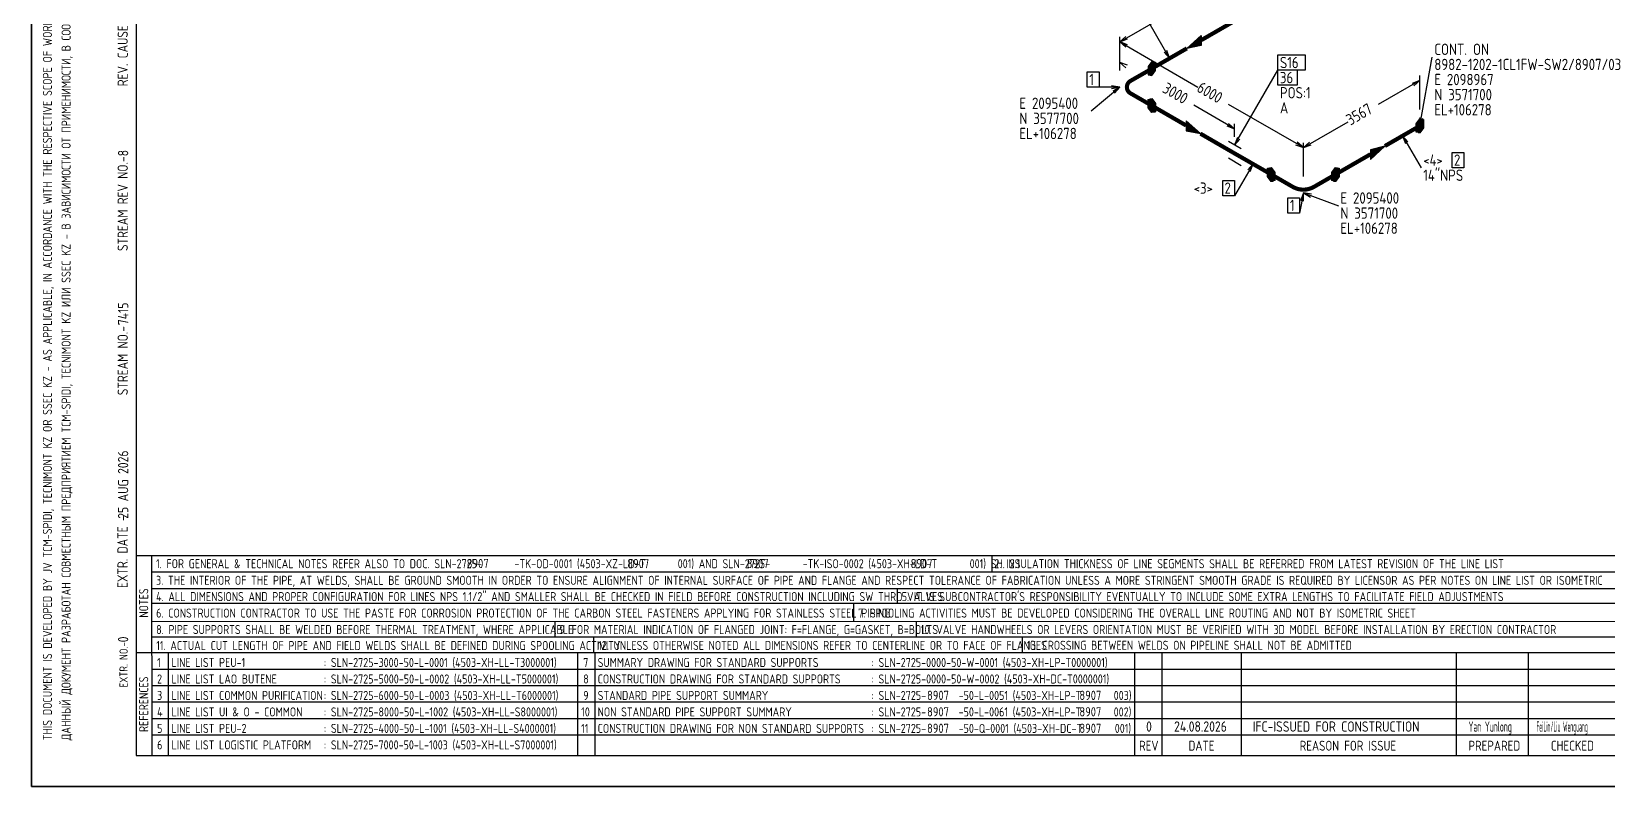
# Model space of a CAD drawing. Extents: x 0 to 594, y 0 to 420.
# Drawn here: x 0 to 382.8, y 0 to 183.3 of the extents above; entities that cross this region are included whole.
import ezdxf

# ---------------------------------------------------------------- set-up
doc = ezdxf.new("R2010")
doc.units = 0
doc.header["$MEASUREMENT"] = 0
doc.linetypes.add('BORDER_2012_SLN$0$8001.Solid', pattern=[0])
for name, color, linetype, lineweight in [('BORDER_2012_SLN$0$BG_01', 7, 'BORDER_2012_SLN$0$8001.Solid', 25), ('BORDER_2012_SLN$0$BG_02', 7, 'BORDER_2012_SLN$0$8001.Solid', 25), ('BORDER_2012_SLN$0$BG_Level_1', 7, 'BORDER_2012_SLN$0$8001.Solid', 25), ('BORDER_2012_SLN$0$Level_1', 7, 'BORDER_2012_SLN$0$8001.Solid', 25), ('BORDER_2012_SLN$0$Level_18', 7, 'BORDER_2012_SLN$0$8001.Solid', 25)]:
    doc.layers.add(name, color=color, linetype=linetype, lineweight=lineweight)
doc.layers.add('GT_1', color=7, linetype='Continuous')
doc.styles.add('BORDER_2012_SLN$0$GOST type A', font='GOST type A')
doc.styles.add('HTX1', font='')
doc.styles.get('HTX1').set_extended_font_data('GOST type A')

# ---------------------------------------------------------------- blocks, each defined once
blk = doc.blocks.new('BORDER_2012_SLN')
at = {"layer": 'BORDER_2012_SLN$0$BG_Level_1', "color": 7, "lineweight": -3}
for p, q in [((402.7, 56), (25.4, 56)), ((29.11, 56), (29.22, 7.5)), ((233.25, 56), (233.24, 52)), ((402.7, 52), (29.1, 52)), ((402.7, 47.99), (29.16, 48.01)), ((210.22, 48), (210.22, 44.42)), ((402.7, 44.41), (29.17, 44.42)), ((199.61, 44.42), (199.61, 40.02)), ((402.7, 39.96), (29.15, 40.07)), ((127.1, 40.04), (127.1, 36.23)), ((214.87, 40.02), (214.87, 36.23)), ((136.5, 36.23), (136.5, 32.43)), ((240.64, 36.23), (240.64, 32.43)), ((33.22, 32.43), (33.22, 7.59)), ((132.63, 32.43), (132.63, 7.6)), ((136.8, 32.43), (136.8, 7.59))]:
    blk.add_line(p, q, dxfattribs=at)
at = {"layer": 'BORDER_2012_SLN$0$Level_1', "color": 7, "lineweight": -3}
for p, q in [((25.4, 412.5), (25.4, 7.5)), ((402.7, 36.23), (29.15, 36.23)), ((402.7, 32.43), (25.4, 32.43)), ((267.9, 32.43), (267.91, 7.5)), ((274.59, 7.5), (274.59, 32.43)), ((293.91, 7.5), (293.91, 32.43)), ((346.11, 7.5), (346.11, 32.43)), ((363.55, 7.5), (363.55, 32.43)), ((402.7, 28.43), (29.17, 28.43)), ((402.7, 24.43), (29.18, 24.43)), ((402.7, 20.43), (29.19, 20.43)), ((402.7, 16.43), (29.2, 16.43)), ((402.7, 12.43), (29.2, 12.43)), ((25.4, 7.5), (588.6, 7.5))]:
    blk.add_line(p, q, dxfattribs=at)
at = {"layer": 'BORDER_2012_SLN$0$Level_18', "color": 7, "lineweight": -3, "flags": 128}
blk.add_lwpolyline([(0, 0), (0, 420), (594, 420), (594, 0)], close=True, dxfattribs=at)
at = {"color": 7, "char_height": 2.2, "attachment_point": 1, "style": 'BORDER_2012_SLN$0$GOST type A'}
for s, insert in [('{\\l\\fGOST type A|b0|i0;\\T1;1}', (30.5, 31.2)), ('{\\l\\fGOST type A|b0|i0;\\T1;: SLN-2725-3000-50-L-0001 (4503-XH-LL-T3000001)}', (71, 31.2)), ('{\\l\\fGOST type A|b0|i0;\\T1;7}', (134, 31.2)), ('{\\l\\fGOST type A|b0|i0;\\T1;SUMMARY DRAWING FOR STANDARD SUPPORTS}', (137.5, 31.2)), ('{\\l\\fGOST type A|b0|i0;\\T1;: SLN-2725-0000-50-W-0001 (4503-XH-LP-T0000001)}', (204, 31.2)), ('{\\l\\fGOST type A|b0|i0;\\T1;2}', (30.5, 27.2)), ('{\\l\\fGOST type A|b0|i0;\\T1;LINE LIST LAO BUTENE}', (34, 27.2)), ('{\\l\\fGOST type A|b0|i0;\\T1;: SLN-2725-5000-50-L-0002 (4503-XH-LL-T5000001)}', (71, 27.2)), ('{\\l\\fGOST type A|b0|i0;\\T1;8}', (134, 27.2)), ('{\\l\\fGOST type A|b0|i0;\\T1;CONSTRUCTION DRAWING FOR STANDARD SUPPORTS}', (137.5, 27.2)), ('{\\l\\fGOST type A|b0|i0;\\T1;: SLN-2725-0000-50-W-0002 (4503-XH-DC-T0000001)}', (204, 27.2)), ('{\\l\\fGOST type A|b0|i0;\\T1;3}', (30.5, 23.2)), ('{\\l\\fGOST type A|b0|i0;\\T1;LINE LIST COMMON PURIFICATION}', (34, 23.2)), ('{\\l\\fGOST type A|b0|i0;\\T1;: SLN-2725-6000-50-L-0003 (4503-XH-LL-T6000001)}', (71, 23.2)), ('{\\l\\fGOST type A|b0|i0;\\T1;9}', (134, 23.2)), ('{\\C256;STANDARD PIPE SUPPORT SUMMARY}', (137.5, 23.2)), ('{\\fGOST type A|b0|i0|c0|p34;: SLN-2725-       -50-L-0051 (4503-XH-LP-T       003)}', (204, 23.2)), ('{\\l\\fGOST type A|b0|i0;\\T1;4}', (30.5, 19.2)), ('{\\l\\fGOST type A|b0|i0;\\T1;LINE LIST UI & O - COMMON}', (34, 19.2)), ('{\\l\\fGOST type A|b0|i0;\\T1;: SLN-2725-8000-50-L-1002 (4503-XH-LL-S8000001)}', (71, 19.2)), ('{\\l\\fGOST type A|b0|i0;\\T1;10}', (133.5, 19.2)), ('{\\l\\fGOST type A|b0|i0;\\T1;NON STANDARD PIPE SUPPORT SUMMARY}', (137.5, 19.2)), ('{\\fGOST type A|b0|i0|c0|p34;: SLN-2725-       -50-L-0061 (4503-XH-LP-T       002)}', (204, 19.2)), ('{\\l\\fGOST type A|b0|i0;\\T1;: SLN-2725-4000-50-L-1001 (4503-XH-LL-S4000001)}', (71, 15.2)), ('{\\fGOST type A|b0|i0|c0|p34;: SLN-2725-       -50-Q-0001 (4503-XH-DC-T       001)}', (204, 15.2)), ('{\\l\\fGOST type A|b0|i0;\\T1;5}', (30.5, 15.2)), ('{\\l\\fGOST type A|b0|i0;\\T1;LINE LIST PEU-2}', (34, 15.2)), ('{\\l\\fGOST type A|b0|i0;\\T1;11}', (133.5, 15.2)), ('{\\C256;CONSTRUCTION DRAWING FOR NON STANDARD SUPPORTS}', (137.5, 15.2)), ('{\\l\\fGOST type A|b0|i0;\\T1;6}', (30.5, 11.2)), ('{\\l\\fGOST type A|b0|i0;\\T1;LINE LIST LOGISTIC PLATFORM}', (34, 11.2)), ('{\\l\\fGOST type A|b0|i0;\\T1;: SLN-2725-7000-50-L-1003 (4503-XH-LL-S7000001)}', (71, 11.2))]:
    blk.add_mtext(s, dxfattribs=dict(at, insert=insert))
at = {"layer": 'BORDER_2012_SLN$0$BG_01', "color": 7, "attachment_point": 1, "rotation": 90, "style": 'BORDER_2012_SLN$0$GOST type A'}
for s, insert, char_height in [('{\\fGOST type A|b0|i0|c134|p34;\\W1.01;ДАННЫЙ ДОКУМЕНТ РАЗРАБОТАН СОВМЕСТНЫМ ПРЕДПРИЯТИЕМ \\fGOST type A|b0|i0|c0|p34;TCM-SPIDI, TECNIMONT KZ \\fGOST type A|b0|i0|c134|p34;ИЛИ \\fGOST type A|b0|i0|c0|p34;SSEC KZ - \\fGOST type A|b0|i0|c134|p34;В ЗАВИСИМОСТИ ОТ ПРИМЕНИМОСТИ\\fGOST type A|b0|i0|c0|p34;, \\fGOST type A|b0|i0|c134|p34;В СООТВЕТСТВИИ С СООТВЕТСТВУЮЩЕЙ ОБЛАСТЬЮ РАБОТ\\fGOST type A|b0|i0|c0|p34;. \\fGOST type A|b0|i0|c134|p34;ЯВЛЯЕТСЯ КОНФИДЕНЦИАЛЬНЫМ И НЕ МОЖЕТ БЫТЬ ИСПОЛЬЗОВАН ДРУГИМИ ЛИЦАМИ ДЛЯ КАКИХ\\fGOST type A|b0|i0|c0|p34;-\\fGOST type A|b0|i0|c134|p34;ЛИБО ЦЕЛЕЙ\\fGOST type A|b0|i0|c0|p34;, \\fGOST type A|b0|i0|c134|p34;КРОМЕ ПРОЕКТА \\fGOST type A|b0|i0|c0|p34;SILLENO.}', (7.3, 11.21), 2.2), ('{\\l\\fGOST type A|b0|i0;\\T1;EXTR. DATE -}', (20.86, 48.18), 2.5), ('{\\l\\fGOST type A|b0|i0;\\T1;EXTR. NO.-}', (21.36, 24.02), 2)]:
    blk.add_mtext(s, dxfattribs=dict(at, insert=insert, char_height=char_height))
at = {"layer": 'BORDER_2012_SLN$0$BG_01', "color": 7, "insert": (2.76, 11.2), "char_height": 2.2, "attachment_point": 1, "rotation": 90, "line_spacing_factor": 1.090909, "style": 'BORDER_2012_SLN$0$GOST type A'}
blk.add_mtext('{\\fGOST type A|b0|i0|c0|p34;\\W1.01;THIS DOCUMENT IS DEVELOPED BY JV TCM-SPIDI, TECNIMONT KZ OR SSEC KZ - AS APPLICABLE, IN ACCORDANCE WITH THE RESPECTIVE SCOPE OF WORK -  IS CONFIDENTIAL AND CANNOT BE USED BY OTHERS FOR ANY PURPOSE OTHER THAN THE SILLENO PROJECT}', dxfattribs=at)
at = {"layer": 'BORDER_2012_SLN$0$BG_02', "color": 7, "char_height": 2.5, "attachment_point": 1, "rotation": 90, "style": 'BORDER_2012_SLN$0$GOST type A'}
for s, insert in [('{\\l\\fGOST type A|b0|i0;\\T1;REV. CAUSE ID - }', (20.9, 170)), ('{\\l\\fGOST type A|b0|i0;\\T1;STREAM REV NO.-}', (20.9, 130)), ('{\\l\\fGOST type A|b0|i0;\\T1;STREAM NO.-}', (20.9, 95))]:
    blk.add_mtext(s, dxfattribs=dict(at, insert=insert))
at = {"layer": 'BORDER_2012_SLN$0$BG_Level_1', "color": 7, "attachment_point": 1, "style": 'BORDER_2012_SLN$0$GOST type A'}
for s, insert, char_height in [('{\\fGOST type A|b0|i0|c0|p34;\\C256; 1. FOR GENERAL & TECHNICAL NOTES REFER ALSO TO DOC. SLN-2725-       -TK-OD-0001 (4503-XZ-LD-T       001) AND SLN-2725-       -TK-ISO-0002 (4503-XH-LD-T       001) SH. 2.1}', (29.11, 55.19), 2.2), ('{\\fGOST type A|b0|i0|c0|p34;\\C256;2. INSULATION THICKNESS OF LINE SEGMENTS SHALL BE REFERRED FROM LATEST REVISION OF THE LINE LIST}', (233.84, 55.19), 2.2), ('{\\fGOST type A|b0|i0|c0|p34;\\C256; 3. THE INTERIOR OF THE PIPE, AT WELDS, SHALL BE GROUND SMOOTH IN ORDER TO ENSURE ALIGNMENT OF INTERNAL SURFACE OF PIPE AND FLANGE AND RESPECT TOLERANCE OF FABRICATION UNLESS A MORE STRINGENT SMOOTH GRADE IS REQUIRED BY LICENSOR AS PER NOTES ON LINE LIST OR ISOMETRIC}', (29.12, 51.15), 2.2), ('{\\fGOST type A|b0|i0|c0|p34;\\C256; 4. ALL DIMENSIONS AND PROPER CONFIGURATION FOR LINES NPS 1.1/2" AND SMALLER SHALL BE CHECKED IN FIELD BEFORE CONSTRUCTION INCLUDING SW THRD VALVES}', (29.13, 47.2), 2.2), ("{\\C256; 5. IT IS SUBCONTRACTOR'S RESPONSIBILITY EVENTUALLY TO INCLUDE SOME EXTRA LENGTHS TO FACILITATE FIELD ADJUSTMENTS}", (210.22, 47.2), 2.2), ('{\\C256; 6. CONSTRUCTION CONTRACTOR TO USE THE PASTE FOR CORROSION PROTECTION OF THE CARBON STEEL FASTENERS APPLYING FOR STAINLESS STEEL PIPING}', (29.14, 43.2), 2.2), ('{\\C256; 7. SPOOLING ACTIVITIES MUST BE DEVELOPED CONSIDERING THE OVERALL LINE ROUTING AND NOT BY ISOMETRIC SHEET}', (199.61, 43.2), 2.2), ('{\\C256; 8. PIPE SUPPORTS SHALL BE WELDED BEFORE THERMAL TREATMENT, WHERE APPLICABLE}', (29.15, 39.2), 2.2), ('{\\C256; 9. FOR MATERIAL INDICATION OF FLANGED JOINT: F=FLANGE, G=GASKET, B=BOLTS}', (127.1, 39.2), 2.2), ('{\\C256; 10. VALVE HANDWHEELS OR LEVERS ORIENTATION MUST BE VERIFIED WITH 3D MODEL BEFORE INSTALLATION BY ERECTION CONTRACTOR}', (214.87, 39.2), 2.2), ('{\\C256; 11. ACTUAL CUT LENGTH OF PIPE AND FIELD WELDS SHALL BE DEFINED DURING SPOOLING ACTIVITY}', (29.16, 35.32), 2.2), ('{\\C256; 12. UNLESS OTHERWISE NOTED ALL DIMENSIONS REFER TO CENTERLINE OR TO FACE OF FLANGES}', (136.5, 35.35), 2.2), ('{\\C256; 13. CROSSING BETWEEN WELDS ON PIPELINE SHALL NOT BE ADMITTED}', (240.64, 35.38), 2.2), ('{\\l\\fGOST type A|b0|i0;\\T1;LINE LIST PEU-1}', (34, 31.2), 2.2), ('{\\l\\fGOST type A|b0|i0;\\T1;REV}', (269, 11.1), 2.4), ('{\\l\\fGOST type A|b0|i0;\\T1;DATE}', (281, 11.1), 2.4), ('{\\l\\fGOST type A|b0|i0;\\T1;REASON FOR ISSUE}', (308, 11.1), 2.4), ('{\\l\\fGOST type A|b0|i0;\\T1;PREPARED}', (349, 11.1), 2.4), ('{\\l\\fGOST type A|b0|i0;\\T1;CHECKED}', (369, 11.1), 2.4)]:
    blk.add_mtext(s, dxfattribs=dict(at, insert=insert, char_height=char_height))
at = {"layer": 'BORDER_2012_SLN$0$BG_Level_1', "color": 7, "char_height": 2.2, "attachment_point": 1, "rotation": 90, "style": 'BORDER_2012_SLN$0$GOST type A'}
for s, insert in [('{\\l\\fGOST type A|b0|i0;\\T1;NOTES}', (26.15, 40.99)), ('{\\l\\fGOST type A|b0|i0;\\T1;REFERENCES}', (26.15, 13.23))]:
    blk.add_mtext(s, dxfattribs=dict(at, insert=insert))

msp = doc.modelspace()

# ---------------------------------------------------------------- linework, layer by layer
at = {"layer": 'GT_1', "flags": 128}
for points in [[(0, 0), (594, 0), (594, 420), (0, 420), (0, 0)], [(264.3, 180.8), (279.1, 189.3)], [(276.4, 176.8), (269.9, 188.1)], [(265.8, 182.1), (264.3, 180.8), (266.2, 181.5)], [(264.3, 173.8), (264.3, 182)], [(264.3, 173.8), (264.3, 182)], [(266.2, 180.1), (264.3, 180.8), (265.8, 179.5)], [(264.3, 180.8), (283.3, 169.8)], [(284.1, 181.2), (284.1, 179.9), (280.6, 179.2), (284.1, 182.3), (284.1, 180.1), (281, 179.4), (284.1, 182.2), (284.1, 180.2), (281.3, 179.6), (284.1, 182.1), (284.1, 180.4), (281.7, 179.8), (284.1, 181.9), (284.1, 180.6), (282, 180), (284.1, 181.8), (284.1, 180.7), (282.3, 180.2), (284.1, 181.6), (284.1, 180.9), (282.6, 180.4), (284.1, 181.4), (284.1, 181), (283, 180.6), (284.1, 181.3), (284.1, 181.2), (280.6, 179.2)], [(264.3, 173.8), (264.3, 177)], [(275.1, 178.3), (276.4, 176.8), (275.7, 178.7)], [(302.7, 177.6), (309.3, 177.6), (309.3, 173.9), (302.7, 173.9), (302.7, 177.6)], [(337.2, 160.4), (340.2, 177.1)], [(256.4, 173.5), (259.3, 173.5), (259.3, 169.8), (256.4, 169.8), (256.4, 173.5)], [(266.2, 175.1), (264.3, 175.8), (265.8, 174.5)], [(271.2, 172.8), (272.1, 172.6), (273, 173.8), (273, 175.8), (272.1, 176), (271.2, 174.8), (271.2, 172.8)], [(271.2, 174.8), (273, 174.8)], [(271.2, 174.6), (273, 174.6)], [(271.2, 174.4), (273, 174.4)], [(271.2, 174.2), (273, 174.2)], [(271.2, 174), (273, 174)], [(271.2, 173.8), (273, 173.8)], [(271.2, 173.6), (272.85, 173.6)], [(271.2, 173.4), (272.7, 173.4)], [(271.2, 173.2), (272.55, 173.2)], [(271.2, 173), (272.4, 173)], [(271.2, 172.8), (272.25, 172.8)], [(271.35, 175), (273, 175)], [(271.5, 175.2), (273, 175.2)], [(271.65, 175.4), (273, 175.4)], [(271.8, 175.6), (273, 175.6)], [(271.95, 175.8), (273, 175.8)], [(292.2, 155.7), (302.7, 173.9)], [(302.7, 174), (307.4, 174), (307.4, 170.3), (302.7, 170.3), (302.7, 174)], [(337.2, 164.4), (337.2, 172.6)], [(264.3, 169.8), (257.4, 164)], [(264.3, 169.8), (259.3, 169.8)], [(262.3, 169.5), (264.3, 169.8), (262.3, 170.1)], [(263, 168.3), (264.3, 169.8), (262.6, 168.8)], [(337.2, 171.4), (327.1, 165.6)], [(335.7, 170.1), (337.2, 171.4), (335.3, 170.7)], [(273, 163.8), (272.1, 163.6), (271.2, 164.8), (271.2, 166.8), (272.1, 167), (273, 165.8), (273, 163.8)], [(271.2, 166.8), (272.25, 166.8)], [(271.2, 166.6), (272.4, 166.6)], [(271.2, 166.4), (272.55, 166.4)], [(271.2, 166.2), (272.7, 166.2)], [(271.2, 166), (272.85, 166)], [(271.2, 165.8), (273, 165.8)], [(271.2, 165.6), (273, 165.6)], [(271.2, 165.4), (273, 165.4)], [(271.2, 165.2), (273, 165.2)], [(271.2, 165), (273, 165)], [(271.2, 164.8), (273, 164.8)], [(271.35, 164.6), (273, 164.6)], [(292.2, 159.7), (282.3, 165.4)], [(308.9, 155.1), (290.7, 165.6)], [(271.5, 164.4), (273, 164.4)], [(271.65, 164.2), (273, 164.2)], [(271.8, 164), (273, 164)], [(271.95, 163.8), (273, 163.8)], [(280.4, 160.5), (280.4, 159.2), (283.9, 158.5), (280.4, 161.6), (280.4, 159.4), (283.5, 158.7), (280.4, 161.5), (280.4, 159.5), (283.2, 158.9), (280.4, 161.4), (280.4, 159.7), (282.8, 159.1), (280.4, 161.2), (280.4, 159.9), (282.5, 159.3), (280.4, 161.1), (280.4, 160), (282.2, 159.5), (280.4, 160.9), (280.4, 160.2), (281.9, 159.7), (280.4, 160.7), (280.4, 160.3), (281.5, 159.9), (280.4, 160.6), (280.4, 160.5), (283.9, 158.5)], [(290.3, 160.4), (292.2, 159.7), (290.7, 161)], [(292.2, 157.7), (292.2, 160.9)], [(308.9, 155.1), (319.8, 161.4)], [(338.1, 159.9), (337.2, 158.7), (336.3, 158.9), (336.3, 160.9), (337.2, 162.1), (338.1, 161.9), (338.1, 159.9)], [(336.3, 160.8), (338.1, 160.8)], [(336.375, 161), (338.1, 161)], [(336.525, 161.2), (338.1, 161.2)], [(336.675, 161.4), (338.1, 161.4)], [(336.825, 161.6), (338.1, 161.6)], [(336.975, 161.8), (338.1, 161.8)], [(337.125, 162), (337.65, 162)], [(337.2, 162.4), (337.2, 160.4), (337.9, 162.3)], [(292.9, 157.6), (292.2, 155.7), (293.5, 157.2)], [(334.3, 156.5), (333, 158), (333.7, 156.1)], [(333, 158), (337.5, 150.2)], [(336.3, 160.6), (338.1, 160.6)], [(336.3, 160.4), (338.1, 160.4)], [(336.3, 160.2), (338.1, 160.2)], [(336.3, 160), (338.1, 160)], [(336.3, 159.8), (338.025, 159.8)], [(336.3, 159.6), (337.875, 159.6)], [(336.3, 159.4), (337.725, 159.4)], [(336.3, 159.2), (337.575, 159.2)], [(336.3, 159), (337.425, 159)], [(336.75, 158.8), (337.275, 158.8)], [(293.8, 154.8), (290.7, 156.6)], [(307, 155.8), (308.9, 155.1), (307.4, 156.4)], [(310.4, 156.4), (308.9, 155.1), (310.8, 155.8)], [(308.9, 148.1), (308.9, 156.3)], [(308.9, 148.1), (308.9, 156.3)], [(325.2, 153.5), (325.2, 152.2), (328.7, 155.5), (325.2, 154.6), (325.2, 152.4), (328.3, 155.3), (325.2, 154.5), (325.2, 152.5), (328, 155.1), (325.2, 154.4), (325.2, 152.7), (327.6, 154.9), (325.2, 154.2), (325.2, 152.9), (327.3, 154.7), (325.2, 154.1), (325.2, 153), (327, 154.5), (325.2, 153.9), (325.2, 153.2), (326.7, 154.4), (325.2, 153.7), (325.2, 153.3), (326.3, 154.2), (325.2, 153.6), (325.2, 153.5), (328.7, 155.5)], [(345, 153.9), (347.9, 153.9), (347.9, 150.2), (345, 150.2), (345, 153.9)], [(290.7, 152.6), (293.8, 150.8)], [(296.7, 151.2), (292.2, 143.4)], [(296, 149.3), (296.7, 151.2), (295.4, 149.7)], [(302, 147.1), (301.1, 146.9), (300.2, 148.1), (300.2, 150.1), (301.1, 150.3), (302, 149.1), (302, 147.1)], [(300.2, 150), (301.325, 150)], [(300.2, 149.8), (301.475, 149.8)], [(300.2, 149.6), (301.625, 149.6)], [(300.2, 149.4), (301.775, 149.4)], [(300.65, 150.2), (301.175, 150.2)], [(317.6, 148.1), (316.7, 146.9), (315.8, 147.1), (315.8, 149.1), (316.7, 150.3), (317.6, 150.1), (317.6, 148.1)], [(316.025, 149.4), (317.6, 149.4)], [(316.175, 149.6), (317.6, 149.6)], [(316.325, 149.8), (317.6, 149.8)], [(316.475, 150), (317.6, 150)], [(316.625, 150.2), (317.15, 150.2)], [(289.3, 147.1), (292.2, 147.1), (292.2, 143.4), (289.3, 143.4), (289.3, 147.1)], [(300.2, 149.2), (301.925, 149.2)], [(300.2, 149), (302, 149)], [(300.2, 148.8), (302, 148.8)], [(300.2, 148.6), (302, 148.6)], [(300.2, 148.4), (302, 148.4)], [(300.2, 148.2), (302, 148.2)], [(300.275, 148), (302, 148)], [(300.425, 147.8), (302, 147.8)], [(300.575, 147.6), (302, 147.6)], [(300.725, 147.4), (302, 147.4)], [(300.875, 147.2), (302, 147.2)], [(301.025, 147), (301.55, 147)], [(315.8, 149), (317.6, 149)], [(315.8, 148.8), (317.6, 148.8)], [(315.8, 148.6), (317.6, 148.6)], [(315.8, 148.4), (317.6, 148.4)], [(315.8, 148.2), (317.6, 148.2)], [(315.8, 148), (317.525, 148)], [(315.8, 147.8), (317.375, 147.8)], [(315.8, 147.6), (317.225, 147.6)], [(315.8, 147.4), (317.075, 147.4)], [(315.8, 147.2), (316.925, 147.2)], [(315.875, 149.2), (317.6, 149.2)], [(316.25, 147), (316.775, 147)], [(305.1, 142.9), (308, 142.9), (308, 139.2), (305.1, 139.2), (305.1, 142.9)], [(308.9, 144.1), (308, 139.2)], [(308.9, 142.1), (308.9, 144.1), (308.2, 142.2)], [(310.9, 143.8), (308.9, 144.1), (310.6, 143.1)], [(308.9, 144.1), (317.4, 141)]]:
    msp.add_lwpolyline(points, dxfattribs=at)
at = {"layer": 'GT_1', "const_width": 1, "flags": 128}
for points in [[(292.6, 186.1), (284.1, 181.2)], [(280.6, 179.2), (272.1, 174.3)], [(272.029, 174.235), (266.9, 171.3)], [(266.9, 168.3), (272.1, 165.3)], [(272.1, 165.3), (280.4, 160.5)], [(328.7, 155.5), (337.2, 160.4)], [(283.9, 158.5), (292.2, 153.7)], [(292.2, 153.7), (301.1, 148.6)], [(316.7, 148.6), (325.2, 153.5)], [(301.1, 148.6), (306.3, 145.6)], [(311.5, 145.6), (316.7, 148.6)]]:
    msp.add_lwpolyline(points, dxfattribs=at)
for points in [[(266.9, 171.3, 0.57736), (266.9, 168.3)], [(306.3, 145.6, 0.267941), (311.5, 145.6)]]:
    msp.add_lwpolyline(points, format="xyb", dxfattribs=at)

# ---------------------------------------------------------------- block references
at = {"linetype": 'Continuous'}
msp.add_blockref('BORDER_2012_SLN', (0, 0), dxfattribs=at)

# ---------------------------------------------------------------- texts
at = {"layer": 'GT_1', "style": 'HTX1'}
for s, height, width, p in [('CONT. ON', 2.75, 1.02, (340.7, 177.6)), ('S16', 2.75, 1.02, (303.2, 174.4)), ('8982-1202-1CL1FW-SW2/8907/03', 2.75, 1.02, (340.7, 173.933)), ('1', 2.75, 1.02, (256.914, 170.3)), ('36', 2.75, 1.02, (303.2, 170.733)), ('E 2098967', 2.75, 1.02, (340.7, 170.267)), ('POS:1', 2.75, 1.02, (303.2, 167.067)), ('N 3571700', 2.75, 1.02, (340.7, 166.6)), ('E 2095400', 2.75, 1.02, (239.929, 164.5)), ('A', 2.75, 1.02, (303.2, 163.4)), ('EL+106278', 2.75, 1.02, (340.7, 162.933)), ('N 3577700', 2.75, 1.02, (239.929, 160.833)), ('EL+106278', 2.75, 1.02, (239.929, 157.167)), ('<4>', 2.75, 1.02, (338, 150.7)), ('2', 2.75, 1.02, (345.48, 150.7)), ('14"NPS', 2.75, 1.02, (338, 147.033)), ('<3>', 2.75, 1.02, (282.271, 143.9)), ('2', 2.75, 1.02, (289.751, 143.9)), ('1', 2.75, 1.02, (305.614, 139.7)), ('E 2095400', 2.75, 1.02, (317.9, 141.5)), ('N 3571700', 2.75, 1.02, (317.9, 137.833)), ('EL+106278', 2.75, 1.02, (317.9, 134.167)), ('8907', 2.25, 1.02, (105.7, 53)), ('8907', 2.25, 1.02, (144.7, 53)), ('8907', 2.25, 1.02, (173.7, 53)), ('8907', 2.25, 1.02, (213.5, 53)), ('8907', 2.25, 1.02, (217.5, 21)), ('8907', 2.25, 1.02, (254.5, 21)), ('8907', 2.25, 1.02, (217.5, 17)), ('8907', 2.25, 1.02, (254.5, 17)), ('0', 2.5, 1.02, (270.7, 13.3)), ('0', 2.5, 1.02, (270.7, 13.3)), ('0', 2.5, 1.02, (270.7, 13.3)), ('24.08.2026', 2.5, 1.02, (277.5, 13.3)), ('24.08.2026', 2.5, 1.02, (277.5, 13.3)), ('24.08.2026', 2.5, 1.02, (277.5, 13.3)), ('IFC-ISSUED FOR CONSTRUCTION', 2.5, 1.02, (296.6, 13.3)), ('IFC-ISSUED FOR CONSTRUCTION', 2.5, 1.02, (296.6, 13.3)), ('IFC-ISSUED FOR CONSTRUCTION', 2.5, 1.02, (296.6, 13.3)), ('Yan Yunlong', 2.5, 0.55, (349, 13.3)), ('Yan Yunlong', 2.5, 0.55, (349, 13.3)), ('Yan Yunlong', 2.5, 0.55, (349, 13.3)), ('FeiLin/Liu Wenguang', 2.5, 0.4, (365.5, 13.3)), ('FeiLin/Liu Wenguang', 2.5, 0.4, (365.5, 13.3)), ('FeiLin/Liu Wenguang', 2.5, 0.4, (365.5, 13.3)), ('8907', 2.25, 1.02, (217.5, 13)), ('8907', 2.25, 1.02, (254.5, 13))]:
    msp.add_text(s, height=height, dxfattribs=dict(at, width=width)).set_placement(p)
at = {"layer": 'GT_1', "style": 'HTX1', "width": 1.02}
for s, height, rotation, p in [('3000', 2.75, 330, (274.434, 168.683)), ('6000', 2.75, 330, (282.784, 168.883)), ('3567', 2.75, 30, (320.334, 160.412)), ('8', 2.5, 90, (23.5, 153)), ('7415', 2.5, 90, (23.5, 112)), ('25 AUG 2026', 2.5, 90, (23.5, 65)), ('0', 2.5, 90, (23.5, 35))]:
    msp.add_text(s, height=height, rotation=rotation, dxfattribs=at).set_placement(p)

doc.saveas('drawing.dxf')
